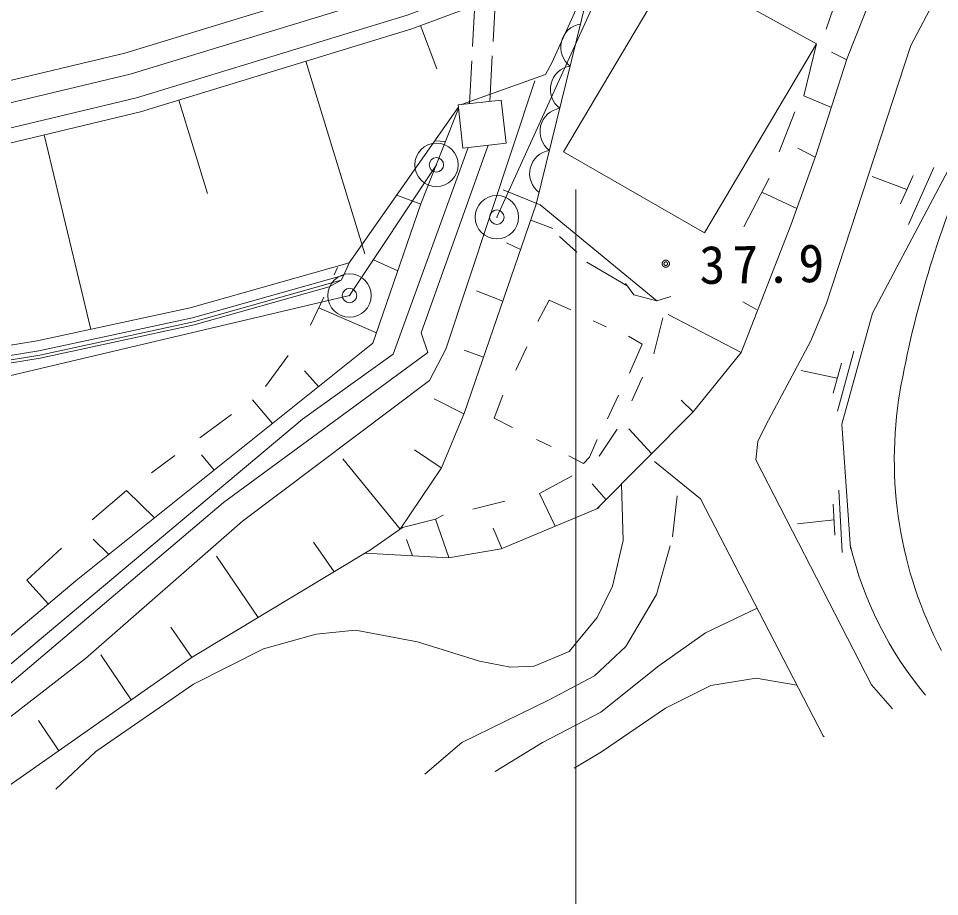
# Model space of a CAD drawing. Units: millimetres, scale not verified. Extents: x 40000 to 680000, y 20000 to 380000.
# Drawn here: x 309404 to 341238, y 250905 to 281262 of the extents above; entities that cross this region are included whole.
import ezdxf

# ---------------------------------------------------------------- set-up
doc = ezdxf.new("R2010")
doc.units = ezdxf.units.MM
doc.header["$LTSCALE"] = 1000
doc.header["$PDMODE"] = 32
doc.header["$PDSIZE"] = 500
for name, color, linetype, lineweight in [('M-BGD', 7, 'Continuous', 13), ('M-BMK-ROW', 30, 'Continuous', 13), ('M-STR-HTXT', 7, 'Continuous', 13), ('M-STR-STRC', 7, 'Continuous', 13)]:
    doc.layers.add(name, color=color, linetype=linetype, lineweight=lineweight)
doc.styles.add('ＭＳ ゴシック', font='')
doc.styles.get('ＭＳ ゴシック').set_extended_font_data('MS Gothic')

msp = doc.modelspace()

# ---------------------------------------------------------------- linework, layer by layer
at = {"layer": 'M-BGD'}
for p, q in [((338921, 271072), (346995, 286359)), ((340245, 280330), (342084, 283827)), ((329287, 282923), (327302, 274844)), ((329287, 282923), (327839, 279729)), ((325806, 280466), (325914, 282464)), ((325096, 280296), (325203, 282293)), ((337323, 280891), (337759, 282175)), ((323303, 281016), (323860, 279520)), ((336548, 278583), (336980, 280388)), ((337331, 271416), (340245, 280330)), ((325695, 278394), (325779, 279967)), ((338029, 279829), (337501, 280093)), ((319338, 279782), (321375, 273128)), ((324990, 278315), (325069, 279797)), ((327839, 279729), (327620, 279321)), ((324719, 278284), (327620, 279321)), ((337499, 278186), (336548, 278583)), ((314946, 278437), (315933, 275213)), ((326088, 278438), (324597, 278270)), ((324597, 278270), (324765, 276780)), ((326088, 278438), (326256, 276948)), ((324606, 278188), (320835, 272808)), ((335691, 276650), (336234, 278032)), ((310298, 277239), (311903, 270512)), ((324160, 277002), (323794, 277029)), ((322357, 269654), (324942, 276800)), ((323327, 270395), (325633, 276878)), ((326256, 276948), (324765, 276780)), ((336943, 276468), (336340, 276772)), ((341036, 276109), (340162, 274141)), ((334475, 274057), (335347, 275737)), ((340107, 275344), (338912, 275794)), ((340326, 275836), (339888, 274852)), ((323312, 274846), (322481, 275156)), ((327438, 274812), (326156, 275333)), ((336300, 274687), (335095, 275251)), ((331471, 271498), (327438, 274812)), ((327878, 273999), (327108, 274283)), ((336096, 274119), (334380, 269709)), ((326759, 273268), (326276, 273505)), ((328703, 273178), (328098, 273720)), ((322517, 272540), (321670, 272916)), ((330446, 272015), (329047, 272836)), ((320315, 272399), (320432, 272656)), ((320644, 272391), (320835, 272808)), ((320562, 272212), (320139, 271988)), ((320562, 272212), (320644, 272391)), ((319498, 270655), (319962, 271626)), ((326146, 271488), (325236, 271841)), ((331471, 271498), (331952, 271653)), ((321779, 270397), (319785, 271255)), ((334913, 271195), (334439, 271460)), ((331365, 269667), (331673, 270909)), ((334380, 269709), (331856, 271022)), ((337857, 267237), (338921, 271072)), ((329719, 270602), (329261, 270812)), ((323548, 269716), (323327, 270395)), ((325480, 269554), (324812, 269793)), ((326589, 269104), (326972, 269913)), ((338276, 269764), (337711, 267686)), ((317946, 268534), (318723, 269611)), ((337845, 269342), (337562, 268304)), ((319779, 268537), (319296, 269084)), ((337704, 268823), (336454, 269086)), ((330598, 268041), (330975, 268863)), ((318183, 267258), (317498, 268077)), ((324800, 267589), (323776, 268108)), ((329760, 267416), (330141, 268240)), ((332721, 267666), (332306, 268067)), ((315677, 266764), (316769, 267571)), ((338158, 262939), (337857, 267237)), ((329477, 266130), (330096, 267061)), ((331286, 266216), (330498, 267077)), ((327817, 266462), (327306, 266709)), ((329145, 266094), (329406, 266704)), ((314005, 265550), (314805, 266157)), ((316168, 265645), (315731, 266178)), ((324018, 265722), (323086, 266349)), ((322600, 263605), (320620, 266032)), ((332970, 264655), (331389, 265946)), ((338887, 258229), (334888, 266006)), ((329711, 264624), (329233, 265173)), ((337759, 264955), (337871, 262804)), ((325102, 264293), (326217, 264576)), ((332005, 263342), (332164, 264758)), ((337564, 264469), (337620, 263394)), ((324082, 264094), (323815, 263947)), ((324283, 262621), (323815, 263947)), ((337592, 263931), (336324, 263791)), ((326113, 262940), (325816, 263643)), ((312527, 262730), (311982, 263258)), ((320311, 262133), (319606, 263154)), ((323028, 262688), (322819, 263245)), ((317692, 260554), (316247, 262674)), ((315399, 259171), (314669, 260213)), ((313305, 257701), (312257, 259261)), ((339606, 257398), (338887, 258229)), ((310805, 255947), (310100, 256992))]:
    msp.add_line(p, q, dxfattribs=at)
for points in [[(303621, 277296), (308485, 278194), (313264, 279334), (322571, 282183), (331589, 285540)], [(303775, 276460), (308660, 277362), (313487, 278514), (322844, 281378), (331897, 284748)], [(336096, 274119), (336962, 276521), (338048, 279888), (339750, 284198)], [(303866, 275969), (308764, 276873), (313619, 278031), (323004, 280904), (329461, 283308)], [(323613, 268740), (324175, 269830), (327245, 279108)], [(321656, 270040), (323315, 274856), (324611, 278148)], [(322600, 263605), (324022, 265728), (324820, 267637), (327302, 274844)], [(304745, 269249), (310049, 270111), (315337, 271254), (320835, 272808)], [(304801, 268903), (310114, 269767), (315422, 270914), (320644, 272391)], [(304825, 268755), (310142, 269619), (315458, 270768), (320562, 272212)], [(304841, 268656), (310160, 269521), (315482, 270671), (320139, 271988)], [(331471, 271498), (330673, 271708), (330383, 272100)], [(328499, 271188), (327745, 271521), (327350, 270785)], [(334888, 266006), (334960, 266637), (335235, 267200), (336787, 270119), (337331, 271416)], [(330522, 269004), (330964, 269997), (330492, 270282)], [(302028, 254273), (304066, 255653), (311403, 261830), (321656, 270040)], [(303181, 254320), (303612, 254603), (307169, 257298), (319216, 267409), (322357, 269654)], [(304521, 254374), (316493, 264526), (323548, 269716)], [(329409, 264318), (332720, 267666), (334380, 269709)], [(323613, 268740), (317149, 263886), (311719, 259131), (305676, 254441)], [(326474, 267118), (325849, 267448), (326150, 268235)], [(329145, 266094), (328935, 265877), (328425, 266144)], [(327957, 263711), (327416, 264840), (328535, 265447)], [(310701, 254622), (312084, 255921), (315450, 258250), (317868, 259467), (319688, 259973), (321057, 260117), (323197, 259715), (325341, 259038), (326410, 258832), (327222, 258875), (328433, 259382), (329399, 260555), (329931, 261630), (330302, 263211), (330244, 265163)], [(314109, 263997), (313135, 264940), (311956, 263933)], [(337245, 256432), (337215, 256465), (332970, 264655)], [(329472, 264344), (326085, 262929), (324270, 262619), (321382, 262780)], [(323815, 263947), (322681, 263662), (321575, 262896), (315412, 259180), (308809, 254546)], [(310440, 261019), (309699, 261838), (310892, 262946)], [(323447, 255135), (324725, 256235), (327749, 257705), (329310, 258533), (330390, 259555), (331459, 261350), (331930, 263034)], [(325881, 255232), (327518, 256229), (329533, 257277), (331539, 258883), (333146, 260026), (334932, 260870)], [(336307, 258217), (334898, 258460), (333327, 258201), (331766, 257414), (329555, 255906), (328606, 255342)]]:
    msp.add_lwpolyline(points, dxfattribs=at)
for points in [[(336980, 280388), (332063, 283106), (328239, 276645), (333118, 273851)], [(331901, 272785), (331901, 272787), (331901, 272789), (331901, 272791), (331900, 272793), (331900, 272796), (331900, 272798), (331900, 272800), (331899, 272802), (331899, 272804), (331899, 272806), (331898, 272808), (331898, 272811), (331897, 272813), (331897, 272815), (331896, 272817), (331895, 272819), (331895, 272821), (331894, 272823), (331893, 272825), (331893, 272827), (331892, 272829), (331891, 272831), (331890, 272833), (331889, 272835), (331888, 272837), (331887, 272839), (331886, 272841), (331885, 272843), (331884, 272845), (331883, 272847), (331882, 272849), (331881, 272851), (331879, 272853), (331878, 272854), (331877, 272856), (331876, 272858), (331874, 272860), (331873, 272861), (331872, 272863), (331870, 272865), (331869, 272866), (331867, 272868), (331866, 272870), (331864, 272871), (331863, 272873), (331861, 272874), (331859, 272876), (331858, 272877), (331856, 272878), (331854, 272880), (331853, 272881), (331851, 272883), (331849, 272884), (331847, 272885), (331846, 272886), (331844, 272888), (331842, 272889), (331840, 272890), (331838, 272891), (331836, 272892), (331834, 272893), (331832, 272894), (331830, 272895), (331829, 272896), (331827, 272897), (331825, 272898), (331822, 272899), (331820, 272899), (331818, 272900), (331816, 272901), (331814, 272902), (331812, 272902), (331810, 272903), (331808, 272903), (331806, 272904), (331804, 272904), (331802, 272905), (331799, 272905), (331797, 272906), (331795, 272906), (331793, 272906), (331791, 272907), (331789, 272907), (331786, 272907), (331784, 272907), (331782, 272907), (331780, 272908), (331778, 272908), (331776, 272908), (331773, 272908), (331771, 272908), (331769, 272907), (331767, 272907), (331765, 272907), (331762, 272907), (331760, 272907), (331758, 272906), (331756, 272906), (331754, 272906), (331752, 272905), (331749, 272905), (331747, 272904), (331745, 272904), (331743, 272903), (331741, 272903), (331739, 272902), (331737, 272901), (331735, 272901), (331733, 272900), (331731, 272899), (331729, 272898), (331727, 272897), (331725, 272897), (331723, 272896), (331721, 272895), (331719, 272894), (331717, 272893), (331715, 272892), (331713, 272891), (331711, 272889), (331709, 272888), (331707, 272887), (331705, 272886), (331704, 272885), (331702, 272883), (331700, 272882), (331698, 272881), (331697, 272879), (331695, 272878), (331693, 272877), (331692, 272875), (331690, 272874), (331689, 272872), (331687, 272871), (331686, 272869), (331684, 272867), (331683, 272866), (331681, 272864), (331680, 272862), (331678, 272861), (331677, 272859), (331676, 272857), (331674, 272856), (331673, 272854), (331672, 272852), (331671, 272850), (331669, 272848), (331668, 272846), (331667, 272844), (331666, 272843), (331665, 272841), (331664, 272839), (331663, 272837), (331662, 272835), (331661, 272833), (331661, 272831), (331660, 272829), (331659, 272827), (331658, 272825), (331657, 272823), (331657, 272820), (331656, 272818), (331655, 272816), (331655, 272814), (331654, 272812), (331654, 272810), (331653, 272808), (331653, 272806), (331653, 272803), (331652, 272801), (331652, 272799), (331652, 272797), (331651, 272795), (331651, 272793), (331651, 272790), (331651, 272788), (331651, 272786), (331651, 272784), (331651, 272782), (331651, 272780), (331651, 272777), (331651, 272775), (331651, 272773), (331651, 272771), (331652, 272769), (331652, 272766), (331652, 272764), (331653, 272762), (331653, 272760), (331653, 272758), (331654, 272756), (331654, 272754), (331655, 272751), (331655, 272749), (331656, 272747), (331657, 272745), (331657, 272743), (331658, 272741), (331659, 272739), (331660, 272737), (331660, 272735), (331661, 272733), (331662, 272731), (331663, 272729), (331664, 272727), (331665, 272725), (331666, 272723), (331667, 272721), (331668, 272719), (331669, 272717), (331670, 272715), (331672, 272714), (331673, 272712), (331674, 272710), (331675, 272708), (331677, 272706), (331678, 272705), (331679, 272703), (331681, 272701), (331682, 272700), (331684, 272698), (331685, 272697), (331687, 272695), (331688, 272693), (331690, 272692), (331691, 272690), (331693, 272689), (331695, 272687), (331696, 272686), (331698, 272685), (331700, 272683), (331702, 272682), (331703, 272681), (331705, 272680), (331707, 272678), (331709, 272677), (331711, 272676), (331713, 272675), (331714, 272674), (331716, 272673), (331718, 272672), (331720, 272671), (331722, 272670), (331724, 272669), (331726, 272668), (331728, 272667), (331730, 272666), (331732, 272665), (331734, 272665), (331736, 272664), (331739, 272663), (331741, 272663), (331743, 272662), (331745, 272662), (331747, 272661), (331749, 272661), (331751, 272660), (331753, 272660), (331756, 272659), (331758, 272659), (331760, 272659), (331762, 272658), (331764, 272658), (331766, 272658), (331769, 272658), (331771, 272658), (331773, 272658), (331775, 272658), (331777, 272658), (331780, 272658), (331782, 272658), (331784, 272658), (331786, 272658), (331788, 272658), (331790, 272658), (331793, 272659), (331795, 272659), (331797, 272659), (331799, 272660), (331801, 272660), (331803, 272661), (331805, 272661), (331808, 272662), (331810, 272662), (331812, 272663), (331814, 272664), (331816, 272664), (331818, 272665), (331820, 272666), (331822, 272666), (331824, 272667), (331826, 272668), (331828, 272669), (331830, 272670), (331832, 272671), (331834, 272672), (331836, 272673), (331838, 272674), (331840, 272675), (331842, 272676), (331843, 272677), (331845, 272679), (331847, 272680), (331849, 272681), (331851, 272682), (331852, 272684), (331854, 272685), (331856, 272687), (331858, 272688), (331859, 272689), (331861, 272691), (331862, 272692), (331864, 272694), (331865, 272695), (331867, 272697), (331868, 272699), (331870, 272700), (331871, 272702), (331873, 272704), (331874, 272705), (331875, 272707), (331877, 272709), (331878, 272711), (331879, 272712), (331880, 272714), (331882, 272716), (331883, 272718), (331884, 272720), (331885, 272722), (331886, 272724), (331887, 272726), (331888, 272728), (331889, 272729), (331890, 272731), (331891, 272733), (331892, 272735), (331892, 272738), (331893, 272740), (331894, 272742), (331895, 272744), (331895, 272746), (331896, 272748), (331897, 272750), (331897, 272752), (331898, 272754), (331898, 272756), (331899, 272759), (331899, 272761), (331899, 272763), (331900, 272765), (331900, 272767), (331900, 272769), (331900, 272772), (331901, 272774), (331901, 272776), (331901, 272778), (331901, 272780), (331901, 272782)], [(331838, 272784), (331838, 272785), (331838, 272786), (331838, 272787), (331838, 272788), (331838, 272789), (331838, 272790), (331838, 272791), (331838, 272792), (331837, 272793), (331837, 272794), (331837, 272796), (331837, 272797), (331837, 272798), (331836, 272799), (331836, 272800), (331836, 272801), (331835, 272802), (331835, 272803), (331835, 272804), (331834, 272805), (331834, 272806), (331833, 272807), (331833, 272808), (331833, 272809), (331832, 272810), (331832, 272811), (331831, 272812), (331831, 272813), (331830, 272814), (331829, 272815), (331829, 272816), (331828, 272817), (331828, 272818), (331827, 272818), (331826, 272819), (331826, 272820), (331825, 272821), (331824, 272822), (331824, 272823), (331823, 272824), (331822, 272824), (331822, 272825), (331821, 272826), (331820, 272827), (331819, 272828), (331818, 272828), (331818, 272829), (331817, 272830), (331816, 272831), (331815, 272831), (331814, 272832), (331813, 272833), (331813, 272833), (331812, 272834), (331811, 272834), (331810, 272835), (331809, 272836), (331808, 272836), (331807, 272837), (331806, 272837), (331805, 272838), (331804, 272838), (331803, 272839), (331802, 272839), (331801, 272840), (331800, 272840), (331799, 272841), (331798, 272841), (331797, 272841), (331796, 272842), (331795, 272842), (331794, 272842), (331793, 272843), (331792, 272843), (331791, 272843), (331790, 272844), (331789, 272844), (331788, 272844), (331787, 272844), (331785, 272844), (331784, 272845), (331783, 272845), (331782, 272845), (331781, 272845), (331780, 272845), (331779, 272845), (331778, 272845), (331777, 272845), (331776, 272845), (331775, 272845), (331773, 272845), (331772, 272845), (331771, 272845), (331770, 272845), (331769, 272845), (331768, 272845), (331767, 272844), (331766, 272844), (331765, 272844), (331764, 272844), (331763, 272844), (331762, 272843), (331761, 272843), (331759, 272843), (331758, 272843), (331757, 272842), (331756, 272842), (331755, 272842), (331754, 272841), (331753, 272841), (331752, 272840), (331751, 272840), (331750, 272840), (331749, 272839), (331748, 272839), (331747, 272838), (331746, 272838), (331745, 272837), (331744, 272837), (331743, 272836), (331743, 272835), (331742, 272835), (331741, 272834), (331740, 272834), (331739, 272833), (331738, 272832), (331737, 272832), (331736, 272831), (331735, 272830), (331735, 272830), (331734, 272829), (331733, 272828), (331732, 272827), (331731, 272827), (331731, 272826), (331730, 272825), (331729, 272824), (331728, 272823), (331728, 272823), (331727, 272822), (331726, 272821), (331726, 272820), (331725, 272819), (331724, 272818), (331724, 272817), (331723, 272816), (331723, 272815), (331722, 272815), (331722, 272814), (331721, 272813), (331721, 272812), (331720, 272811), (331720, 272810), (331719, 272809), (331719, 272808), (331718, 272807), (331718, 272806), (331717, 272805), (331717, 272804), (331717, 272803), (331716, 272802), (331716, 272801), (331716, 272799), (331715, 272798), (331715, 272797), (331715, 272796), (331715, 272795), (331714, 272794), (331714, 272793), (331714, 272792), (331714, 272791), (331714, 272790), (331714, 272789), (331714, 272788), (331713, 272787), (331713, 272785), (331713, 272784), (331713, 272783), (331713, 272782), (331713, 272781), (331713, 272780), (331713, 272779), (331714, 272778), (331714, 272777), (331714, 272776), (331714, 272775), (331714, 272773), (331714, 272772), (331714, 272771), (331715, 272770), (331715, 272769), (331715, 272768), (331715, 272767), (331716, 272766), (331716, 272765), (331716, 272764), (331717, 272763), (331717, 272762), (331717, 272761), (331718, 272760), (331718, 272759), (331719, 272758), (331719, 272757), (331719, 272756), (331720, 272755), (331720, 272754), (331721, 272753), (331721, 272752), (331722, 272751), (331723, 272750), (331723, 272749), (331724, 272748), (331724, 272747), (331725, 272746), (331726, 272745), (331726, 272745), (331727, 272744), (331728, 272743), (331728, 272742), (331729, 272741), (331730, 272740), (331731, 272740), (331731, 272739), (331732, 272738), (331733, 272737), (331734, 272737), (331734, 272736), (331735, 272735), (331736, 272734), (331737, 272734), (331738, 272733), (331739, 272732), (331740, 272732), (331741, 272731), (331741, 272730), (331742, 272730), (331743, 272729), (331744, 272729), (331745, 272728), (331746, 272728), (331747, 272727), (331748, 272727), (331749, 272726), (331750, 272726), (331751, 272725), (331752, 272725), (331753, 272724), (331754, 272724), (331755, 272724), (331756, 272723), (331757, 272723), (331758, 272723), (331759, 272722), (331760, 272722), (331761, 272722), (331762, 272722), (331764, 272721), (331765, 272721), (331766, 272721), (331767, 272721), (331768, 272721), (331769, 272721), (331770, 272720), (331771, 272720), (331772, 272720), (331773, 272720), (331774, 272720), (331775, 272720), (331777, 272720), (331778, 272720), (331779, 272720), (331780, 272720), (331781, 272720), (331782, 272720), (331783, 272721), (331784, 272721), (331785, 272721), (331786, 272721), (331787, 272721), (331789, 272721), (331790, 272722), (331791, 272722), (331792, 272722), (331793, 272722), (331794, 272723), (331795, 272723), (331796, 272723), (331797, 272724), (331798, 272724), (331799, 272725), (331800, 272725), (331801, 272725), (331802, 272726), (331803, 272726), (331804, 272727), (331805, 272727), (331806, 272728), (331807, 272728), (331808, 272729), (331809, 272729), (331810, 272730), (331811, 272731), (331811, 272731), (331812, 272732), (331813, 272733), (331814, 272733), (331815, 272734), (331816, 272735), (331817, 272735), (331818, 272736), (331818, 272737), (331819, 272737), (331820, 272738), (331821, 272739), (331821, 272740), (331822, 272741), (331823, 272741), (331824, 272742), (331824, 272743), (331825, 272744), (331826, 272745), (331826, 272746), (331827, 272747), (331828, 272748), (331828, 272748), (331829, 272749), (331829, 272750), (331830, 272751), (331830, 272752), (331831, 272753), (331831, 272754), (331832, 272755), (331832, 272756), (331833, 272757), (331833, 272758), (331834, 272759), (331834, 272760), (331835, 272761), (331835, 272762), (331835, 272763), (331836, 272764), (331836, 272765), (331836, 272766), (331836, 272767), (331837, 272768), (331837, 272769), (331837, 272771), (331837, 272772), (331838, 272773), (331838, 272774), (331838, 272775), (331838, 272776), (331838, 272777), (331838, 272778), (331838, 272779), (331838, 272780), (331838, 272781), (331838, 272783)]]:
    msp.add_lwpolyline(points, close=True, dxfattribs=at)
for centre, radius, start, end in [((328956, 280266), 812, 98.8153, 233.5756), ((328598, 278809), 812, 98.8153, 233.5756), ((328240, 277352), 812, 98.8153, 233.5756), ((327882, 275896), 812, 98.8153, 233.5756), ((375648, 261992), 36343, 156.6696, 169.9126), ((353886, 266017), 14213, 170.521, 207.684), ((350555, 266024), 12756, 193.4556, 219.7599)]:
    msp.add_arc(centre, radius, start, end, dxfattribs=at)
at = {"layer": 'M-BMK-ROW'}
for p, q in [((325938, 274391), (329639, 282529)), ((320846, 271682), (323848, 276200)), ((308193, 268700), (320846, 271682))]:
    msp.add_line(p, q, dxfattribs=at)
for centre in [(323849, 276201), (325938, 274390), (320846, 271682)]:
    msp.add_circle(centre, 750, dxfattribs=at)
for p in [(323849, 276201), (325938, 274390), (320846, 271682)]:
    msp.add_point(p, dxfattribs=at)
at = {"layer": 'M-STR-HTXT'}
msp.add_line((328667, 275350), (328659, 225784), dxfattribs=at)
at = {"layer": 'M-STR-STRC'}
msp.add_lwpolyline([(303515, 278038), (308338, 278928), (313082, 280061), (322336, 282895), (331317, 286238), (340113, 289814)], dxfattribs=at)

# ---------------------------------------------------------------- texts
at = {"layer": 'M-BGD', "insert": (332945, 272059), "char_height": 1320, "attachment_point": 7, "rotation": 0.917, "style": 'ＭＳ ゴシック'}
msp.add_mtext('\\T1.27;37.9', dxfattribs=at)

doc.saveas('drawing.dxf')
